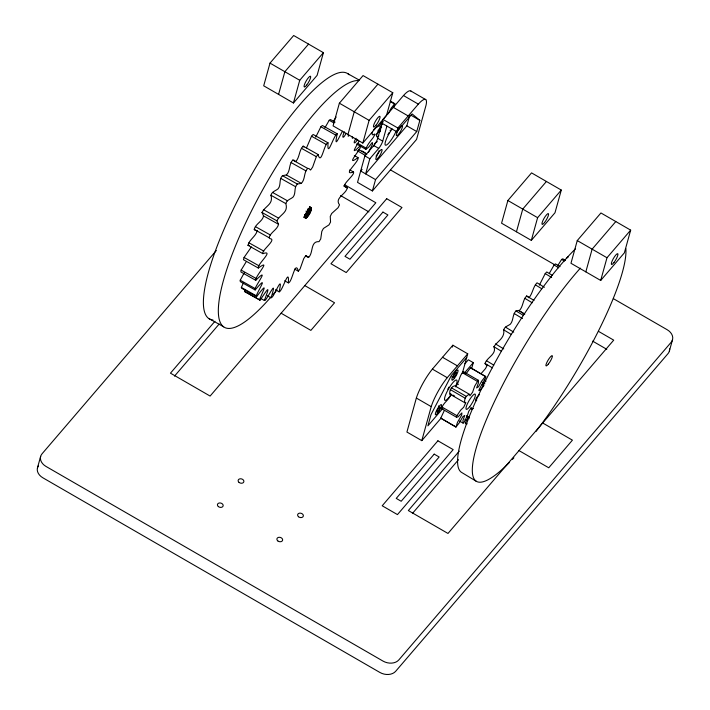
<?xml version="1.0" encoding="UTF-8"?>
<svg xmlns="http://www.w3.org/2000/svg" width="710" height="710" viewBox="0 0 710 710"><rect width="100%" height="100%" fill="white"/><g stroke="black" fill="none" stroke-linecap="round" stroke-linejoin="round"><path stroke-width="1.06" d="M524.654 314.077L518.522 310.403L515.966 310.927C512.292 314.574 513.667 320.396 510.357 324.186C508.129 325.89 504.57 326.493 503.736 329.875C504.97 338.146 497.674 340.924 493.885 346.711C497.106 354.086 486.989 357.308 485.028 363.405L485.525 364.496L487.042 365.162M311.495 208.305C309.081 205.643 305.211 215.059 304.883 217.562C307.439 219.088 313.962 208.784 309.631 207.258M295.724 161.605C299.798 157.309 298.901 150.369 303.143 146.136L318.044 154.487L316.34 156.653L312.657 167.054L310.865 169.681L310.456 170.036L308.957 168.545L307.678 168.412C303.614 172.53 305.433 179.328 301.333 183.366L286.334 174.962L282.438 175.69C278.702 179.319 281.346 185.097 278.063 188.86C275.684 190.848 271.735 191.549 270.927 195.259C273.643 204.329 265.425 205.696 261.972 212.468L263.552 215.902L278.56 224.298C277.255 229.933 270.51 232.064 269.117 237.726L269.96 238.631C277.361 239.199 261.129 250.541 262.869 253.674L247.959 245.323C249.316 239.581 255.458 236.652 257.144 231.114M301.333 183.366L297.339 184.032C293.603 187.671 296.248 193.448 292.964 197.211C290.585 199.199 286.636 199.9 285.837 203.61C288.544 212.68 280.326 214.047 276.873 220.819L278.56 224.298M275.418 289.76L279.136 291.845C283.361 272.88 275.373 293.283 272.285 297.029L271.034 297.801L267.306 295.706M315.764 137.092L320.885 126.762L322.349 125.475L337.25 133.826C333.522 150.618 339.309 136.329 342.619 131.173M372.333 132.22C370.922 139.053 377.649 129.46 373.424 137.287C370.647 141.05 367.114 144.698 365.836 149.331L356.544 143.961M246.059 262.026L241.151 270.093L240.859 271.957L255.76 280.308C269.738 266.41 256.905 283.672 255.13 288.562L255.174 289.973L240.273 281.621L240.228 280.21L244.329 272.658M255.76 280.308C254.42 277.131 272.64 257.517 258.351 268.052L243.45 259.7L244.071 257.446L251.411 246.902M377.267 141.574L375.173 143.109L373.629 146.278M381.172 122.164C380.223 127.809 375.617 125.83 373.283 130.374M271.034 297.801C277.37 277.921 270.031 293.727 265.354 300.268L264.36 300.481L260.632 298.395M390.145 100.98L394.795 103.66L393.535 107.565M258.351 268.052C256.63 264.644 275.01 249.396 262.869 253.674M354.308 155.534L358.035 157.62C359.757 161.028 341.386 176.275 353.527 171.998C355.257 175.13 339.025 186.473 346.427 187.041L347.27 187.946C346.125 194.149 334.188 198.054 339.513 204.853L338.102 207.702L331.668 213.515L330.248 216.461L330.558 222.061L328.978 224.901L323.432 228.46L321.816 231.407L320.734 238.915L319.047 241.631C310.19 241.089 313.5 252.76 308.708 257.26L307.439 257.127L305.93 255.636L305.522 255.99L303.738 258.617L300.046 269.01L298.342 271.185L294.623 269.099M37.506 467.695L40.656 456.353M270.004 63.119L263.703 85.812L293.443 102.986L317.113 75.367L323.414 52.673L293.674 35.5L270.004 63.119L299.735 80.292L293.443 102.986M278.577 94.403L284.87 71.701L308.548 44.091M339.38 103.19L333.088 125.883L362.819 143.056L386.497 115.446L392.79 92.744L363.058 75.571L339.38 103.19L369.111 120.363L362.819 143.056M347.953 134.474L354.246 111.772L377.924 84.162M364.878 155.889L357.529 182.372L372.395 190.954L416.557 139.453L425.982 105.453A25.178 5.538 -60 0 0 418.341 104.13L403.475 95.548L382.992 119.431L377.764 138.299A5.866 1.287 -60 0 1 373.753 145.532L364.878 155.889L369.83 158.756L365.632 173.888L406.83 125.83L409.652 115.65M369.83 158.756L378.705 148.399A5.866 1.287 -60 0 0 382.717 141.166L386.897 126.078M372.395 190.954L375.546 179.612L416.743 131.554L419.85 120.354L412.128 113.937L396.81 131.803L381.945 123.221L383.32 121.605M396.81 131.803L397.857 128.022L418.341 104.13M462.325 373.54A5.866 1.287 -60 0 1 462.503 372.679L467.73 353.811L452.865 345.22L432.381 369.111A25.178 5.538 -60 0 0 416.353 398.053L406.919 432.044L421.793 440.635L441.017 418.208M421.793 440.635L431.218 406.635A25.178 5.538 -60 0 1 447.256 377.693L467.73 353.811M452.341 347.11L452.865 345.22M507.881 200.504L501.579 223.206L531.32 240.379L554.989 212.76L561.291 190.067L531.55 172.885L507.881 200.504L537.612 217.677L531.32 240.379M471.609 368.703L473.286 362.65L468.334 359.792L464.917 363.768M516.445 231.788L522.746 209.095L546.416 181.476M577.257 240.575L570.964 263.277L600.696 280.45L624.374 252.831L630.666 230.138L600.935 212.964L577.257 240.575L606.988 257.748L600.696 280.45M585.83 271.859L592.122 249.166L615.801 221.547M669.344 351.157L672.494 339.806M344.403 131.838C341.27 138.415 343.249 139.293 346.045 133.285M455.492 386.728C459.45 382.433 458.962 375.759 463.39 371.658L478.256 380.24L474.671 386.187L472.594 392.204L469.905 395.798L469.55 394.37L454.684 385.787C451.311 386.373 449.022 390.97 449.883 394.121L464.748 402.703L465.875 402.623L463.674 407.247L460.675 410.149L456.929 415.678L456.423 417.187L457.959 416.956L461.899 412.883L461.713 415.057L457.515 422.237L455.971 427.065L459.636 422.352L462.884 416.628L464.757 415.43L462.938 420.551L463.124 423.142L464.136 422.077L467.26 416.007L468.786 411.188L471.476 407.593L471.83 409.022L473.392 408.445M469.55 394.37C466.177 394.955 463.887 399.552 464.748 402.703M295.502 161.552L294.046 160.194L292.777 160.061C288.668 164.072 290.576 171.296 286.334 174.962M264.36 300.481C271.078 282.997 267.413 289.529 260.064 300.144L244.462 291.446L245.269 289.431M456.423 417.187L441.558 408.605C442.996 402.659 449.27 400.023 450.948 394.307M368.543 152.242L372.626 144.032L372.297 142.444L368.614 147.245L365.836 149.331M455.971 427.065L440.75 418.163L444.407 410.353M465.866 374.019L470.544 367.736L485.764 376.637C486.439 378.794 471.671 399.18 483.421 386.435M487.149 365.339L485.542 368.534L481.247 373.433M259.363 299.798C264.848 287.31 267.599 282.145 256.63 296.665L241.728 288.322L241.347 287.426L243.335 283.166M528.249 297.055L526.634 295.964C522.56 299.975 523.27 307.075 519.125 310.74M257.073 230.635L255.059 230.28L254.215 229.374C255.493 223.739 262.656 221.44 263.552 215.902M348.308 135.37L348.14 136.178L349.471 135.459M388.228 113.804L391.183 108.133L394.795 103.66M337.25 133.826C333.895 134.234 326.937 159.963 328.029 142.808L313.128 134.465L311.512 136.222L306.489 147.911M328.029 142.808C324.124 143.163 321.275 166.353 318.044 154.487M256.63 296.665L256.248 295.777C259.603 287.94 268.691 274.033 255.174 289.973M544.401 287.266L537.026 282.82C532.882 286.955 532.766 293.487 528.906 297.792M352.249 136.835L352.373 138.273L352.985 137.678M552.291 275.32L546.762 271.974L545.209 273.598L539.343 285.189M356.101 138.246C352.897 142.71 353.793 145.621 357.707 139.338M465.467 423.808L465.325 422.805L467.579 418.607M324.931 127.773L329.2 120.292L330.452 119.528L335.111 122.138M549.38 273.235L554.093 265.007L555.442 263.863L560.057 266.649M358.976 141.423C355.071 148.292 349.977 156.031 360.636 145.364M360.343 147.227C359.872 150.493 344.723 167.249 358.035 157.62M557.563 265.886L561.645 259.416L562.755 258.795L565.515 260.464M333.54 121.02L336.132 117.052M566.518 258.555L567.592 257.038L568.408 256.967M299.735 80.292L323.414 52.673M216.346 250.506L42.032 453.823A11.733 8.715 15.5 0 0 46.026 466.452L383.01 661.09A11.733 8.715 15.5 0 0 398.842 659.909L671.119 342.327A11.733 8.715 15.5 0 0 667.125 329.697L613.36 298.644M369.111 120.363L392.79 92.744M214.944 321.284L170.462 373.167L210.107 396.065L375.839 202.749L344.687 184.76M174.518 376.114L219.195 324M362.1 169.362L360.68 171.021L375.546 179.612M537.612 217.677L561.291 190.067M466.683 357.591L451.365 375.457L431.005 414.631L427.899 425.831L442.809 408.436M473.286 362.65L464.411 373.007L462.76 372.058M606.988 257.748L630.666 230.138M459.272 451.143L408.339 510.552L447.983 533.45L613.715 340.143L598.61 331.419M412.395 513.499L458.509 459.707M485.409 376.327L481.744 381.039L478.496 386.764L476.623 387.962L478.442 382.841L478.256 380.24M284.639 280.769L288.358 282.864C292.263 282.509 295.111 259.319 298.342 271.185M279.136 291.845C282.491 291.437 289.449 265.709 288.358 282.864M479.516 394.618C477.963 395.328 473.437 401.301 476.721 400.742M449.883 394.121L450.939 393.943M442.516 408.623L441.558 408.605M247.959 245.323L249.272 245.385M244.462 291.446L260.064 300.144M347.998 73.796L359.171 80.061M329.2 120.292L333.851 122.901M320.885 126.762L335.786 135.113M311.512 136.222L326.414 144.574M349.799 169.912L353.527 171.998M301.439 148.31L316.34 156.653M343.542 185.86L347.27 187.946M292.777 160.061L307.678 168.412M291.047 162.546L305.957 170.897M282.438 175.69L297.339 184.032M280.752 178.405L295.653 186.757M309.604 206.752L311.468 207.79M309.631 206.894L311.495 207.941M309.64 207.071L311.504 208.11M309.613 207.471L311.477 208.518M309.587 207.702L311.442 208.74M309.533 207.95L311.397 208.988M309.471 208.207L311.335 209.255M309.4 208.491L311.264 209.53M308.38 208.261L311.175 209.823M308.282 208.562L311.078 210.133M308.167 208.882L310.962 210.444M308.042 209.21L310.838 210.772M307.909 209.548L310.705 211.11M307.767 209.885L310.554 211.456M307.608 210.24L310.403 211.802M307.439 210.595L310.234 212.157M307.261 210.95L310.057 212.512M307.084 211.305L309.88 212.876M272.516 192.419L287.417 200.77M305.966 211.145L309.684 213.231M306.693 212.024L309.489 213.586M306.498 212.37L309.285 213.941M306.285 212.725L309.081 214.287M306.081 213.062L308.868 214.633M305.868 213.399L308.655 214.961M305.646 213.728L308.442 215.29M305.433 214.038L308.229 215.6M305.22 214.34L308.007 215.911M270.927 195.259L285.837 203.61M304.998 214.633L307.794 216.195M304.785 214.908L307.581 216.47M304.572 215.165L307.368 216.727M305.3 215.929L307.164 216.976M305.096 216.159L306.96 217.198M304.901 216.364L306.764 217.411M304.705 216.55L306.569 217.597M304.519 216.719L306.383 217.757M304.341 216.861L306.205 217.908M304.173 216.985L306.037 218.032M304.013 217.091L305.877 218.13M303.862 217.171L305.726 218.21M263.383 209.619L278.284 217.97M261.972 212.468L276.873 220.819M255.405 226.614L270.306 234.966M305.912 255.698L308.708 257.26M254.215 229.374L269.117 237.726M248.882 242.767L263.792 251.118M244.071 257.446L258.973 265.797M241.151 270.093L256.053 278.435M240.228 280.21L255.13 288.562M241.347 287.426L256.248 295.777M208.784 318.47L223.685 326.822M410.912 91.04L425.787 99.631M390.464 101.663L394.183 103.811M410.841 115.144L419.85 120.354M393.331 107.379L408.197 115.961M406.83 125.83L416.743 131.554M382.992 119.431L397.857 128.022M379.965 126.629L381.616 127.587M378.102 130.241L379.752 131.19M377.764 138.299L382.717 141.166M373.753 145.532L378.705 148.399M357.716 143.305L366.076 148.133M361.887 150.919L365.597 153.067M358.479 149.455L366.848 154.292M357.015 150.591L365.659 155.579M390.624 170.001L554.794 264.821M340.596 195.561L368.916 211.917M592.637 341.128L606.793 349.311M485.764 376.637L470.544 367.736M442.525 357.281L457.4 365.863M462.379 372.723L477.244 381.305M482.17 384.589L484.025 385.663M304.812 285.597L334.543 302.771L310.873 330.39L281.133 313.216M542.688 422.991L572.42 440.164L548.741 467.784L519.01 450.601M432.381 369.111L447.256 377.693M451.445 387.829L466.31 396.411M450.371 389.648L465.236 398.239M452.794 395.017L454.657 396.091M464.979 419.397L466.896 420.506M442.064 407.087L456.929 415.678M459.405 421.003L463.124 423.142M416.353 398.053L431.218 406.635M440.75 418.163L455.616 426.745M561.645 259.416L564.414 261.085M554.093 265.007L558.699 267.794M545.209 273.598L551.661 277.495M535.34 284.852L541.792 288.748M526.634 295.964L534.009 300.419M524.867 298.342L532.243 302.788M519.196 310.811L524.726 314.157M515.966 310.927L523.341 315.373M514.2 313.545L522.498 318.55M505.44 327.115L513.738 332.12M503.736 329.875L511.111 334.33M495.465 343.915L503.754 348.921M493.885 346.711L501.26 351.166M486.412 360.671L493.787 365.126M485.028 363.405L492.394 367.86M484.167 380.098L486.013 381.208M482.099 382.104L484.868 383.773M470.277 408.055L472.123 409.173M466.577 415.572L469.337 417.24M466.372 417.063L469.141 418.74M465.325 422.805L467.162 423.914M476.179 481.22L461.429 472.31A140.802 28.79 -58.9 0 1 487.06 377.693A140.802 28.79 -58.9 0 1 575.446 248.846M303.143 146.136L303.942 147.112M669.592 348.876A11.733 8.715 15.5 0 1 667.968 353.678L395.692 671.261A11.733 8.715 15.5 0 1 379.868 672.441L42.875 477.803A11.733 8.715 15.5 0 1 37.914 466.63M38.198 466.124A11.733 8.715 15.5 0 1 38.517 465.636M378.856 135.841A8.804 1.935 -60 0 1 376.806 134.58A8.804 1.935 -60 0 1 381.678 125.075M381.989 124.658A8.804 1.935 -60 0 1 382.291 124.268M380.232 131.661A2.938 0.648 -60 0 1 380.196 129.939M380.356 129.619A2.938 0.648 -60 0 1 380.906 128.616M379.025 131.11A8.804 1.935 -60 0 1 376.646 134.137M376.123 134.651A8.804 1.935 -60 0 1 375.874 134.864M276.98 289.849A140.802 33.92 -60.7 0 1 272.906 294.757M270.892 297.099A140.802 33.92 -60.7 0 1 235.152 246.778A140.802 33.92 -60.7 0 1 358.683 80.594M213 320.024A140.802 33.92 -60.7 0 1 247.666 181.582A140.802 33.92 -60.7 0 1 349.134 74.781M390.402 129.957A11.733 2.583 -60 0 1 390.083 130.622M389.027 132.628A11.733 2.583 -60 0 1 388.654 133.294M388.264 133.959A11.733 2.583 -60 0 1 387.873 134.616M403.475 95.548A25.178 5.538 -60 0 1 411.339 91.634M401.532 125.812A5.866 1.287 -60 0 1 401.363 129.752A5.866 1.287 -60 0 1 396.65 135.752A5.866 1.287 -60 0 1 398.461 129.735M398.656 129.406A5.866 1.287 -60 0 1 400.671 126.629M400.857 126.433A5.866 1.287 -60 0 1 401.203 126.087M398.984 128.102A5.866 1.287 -60 0 1 398.656 128.767M398.301 129.433A5.866 1.287 -60 0 1 397.919 130.099M397.724 130.427A5.866 1.287 -60 0 1 397.316 131.066M396.908 131.669A5.866 1.287 -60 0 1 396.499 132.237M396.215 130.915A11.733 2.583 -60 0 1 387.083 144.654A11.733 2.583 -60 0 1 386.906 137.864L387.527 136.56A11.733 2.583 -60 0 1 392.186 128.945M379.06 150.733A5.866 1.287 -60 0 1 378.803 151.345M378.35 152.322A5.866 1.287 -60 0 1 377.436 153.99M377.241 154.319A5.866 1.287 -60 0 1 376.637 155.259M376.22 155.845A5.866 1.287 -60 0 1 376.016 156.129M625.847 248.527A140.802 28.79 -58.9 0 1 536.041 431.387M513.88 457.835A140.802 28.79 -58.9 0 1 512.398 459.405M509.487 462.405A140.802 28.79 -58.9 0 1 480.981 433.428A140.802 28.79 -58.9 0 1 580.381 268.123M455.447 386.71A11.733 2.583 -60 0 0 457.018 380.658L456.867 380.249A11.733 2.583 -60 0 0 447.025 391.734L446.395 393.038A11.733 2.583 -60 0 0 445.028 400.404A11.733 2.583 -60 0 0 451.107 394.547M458.154 384.58A5.866 1.287 -60 0 1 458.349 384.261M438.549 405.907A5.866 1.287 -60 0 1 438.434 406.209M448.889 387.127A11.733 2.583 -60 0 1 448.525 387.802M448.152 388.468A11.733 2.583 -60 0 1 447.761 389.133M452.039 376.69A5.866 1.287 -60 0 1 451.835 376.948M386.71 198.711L330.958 263.747L346.223 272.56L401.975 207.524L386.71 198.711M382.947 212.086L344.989 256.363L349.95 259.23L387.908 214.952L382.947 212.086M437.91 440.795L382.202 505.777L397.458 514.599L453.175 449.608L437.91 440.795M434.192 454.125L396.233 498.402L401.185 501.26L439.144 456.991L434.192 454.125M277.805 540.913A2.938 2.183 15.5 0 0 282.58 540.354A2.938 2.183 15.5 0 0 278.915 537.301A2.938 2.183 15.5 0 0 277.805 540.913M298.528 516.756A2.938 2.183 15.5 0 0 303.303 516.179A2.938 2.183 15.5 0 0 299.62 513.144A2.938 2.183 15.5 0 0 298.528 516.756M239.03 482.392A2.938 2.183 15.5 0 0 243.823 481.859A2.938 2.183 15.5 0 0 240.184 478.788A2.938 2.183 15.5 0 0 239.03 482.392M218.36 506.585A2.938 2.183 15.5 0 0 223.118 505.973A2.938 2.183 15.5 0 0 219.408 502.964A2.938 2.183 15.5 0 0 218.36 506.585M378.297 157.815A5.866 1.287 -60 0 0 381.936 149.482A5.866 1.287 -60 0 0 376.611 156.262A5.866 1.287 -60 0 0 378.297 157.815M469.736 406.617A8.804 1.935 -60 0 0 475.159 394.13A8.804 1.935 -60 0 0 467.171 404.345A8.804 1.935 -60 0 0 469.736 406.617M548.342 364.088A5.982 1.225 -58.9 0 0 552.265 355.701A5.982 1.225 -58.9 0 0 546.78 362.579A5.982 1.225 -58.9 0 0 548.342 364.088M437.786 412.998A5.866 1.287 -60 0 0 441.434 404.656A5.866 1.287 -60 0 0 436.109 411.436A5.866 1.287 -60 0 0 437.786 412.998M454.32 378.386A5.866 1.287 -60 0 0 457.959 370.043A5.866 1.287 -60 0 0 452.634 376.824A5.866 1.287 -60 0 0 454.32 378.386M454.648 376.735A2.938 0.648 -60 0 0 456.468 372.564A2.938 0.648 -60 0 0 453.805 375.954A2.938 0.648 -60 0 0 454.648 376.735M438.114 411.347A2.938 0.648 -60 0 0 439.934 407.176A2.938 0.648 -60 0 0 437.28 410.566A2.938 0.648 -60 0 0 438.114 411.347M544.561 222.496A6.221 1.367 -60 0 0 548.413 213.657A6.221 1.367 -60 0 0 542.777 220.854A6.221 1.367 -60 0 0 544.561 222.496M613.946 262.567A6.221 1.367 -60 0 0 617.798 253.727A6.221 1.367 -60 0 0 612.162 260.925A6.221 1.367 -60 0 0 613.946 262.567M376.069 125.182A6.221 1.367 -60 0 0 379.921 116.342A6.221 1.367 -60 0 0 374.285 123.54A6.221 1.367 -60 0 0 376.069 125.182M306.685 85.102A6.221 1.367 -60 0 0 310.545 76.272A6.221 1.367 -60 0 0 304.901 83.46A6.221 1.367 -60 0 0 306.685 85.102"/></g></svg>
